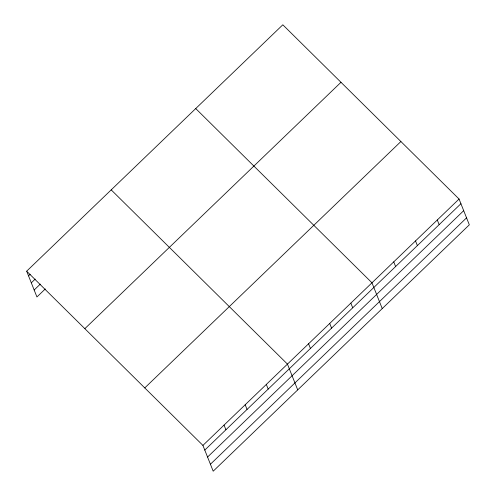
<?xml version="1.0" encoding="UTF-8"?>
<svg xmlns="http://www.w3.org/2000/svg" width="496" height="496" viewBox="0 0 496 496"><rect width="100%" height="100%" fill="white"/><g stroke="black" fill="none" stroke-linecap="round" stroke-linejoin="round"><path stroke-width="0.74" d="M26.672 271.182L282.813 24.8L459.067 199.032L469.328 224.818L213.187 471.2L202.926 445.408L26.672 271.182L36.933 296.968L45.279 288.945M28.532 275.857L30.2 274.251M31.304 282.825L35.197 279.081M34.162 290.005L40.281 284.121M84.835 328.674L340.975 82.299M144.764 387.915L400.898 141.534M202.926 445.408L459.067 199.032M204.786 450.089L460.927 203.707M207.557 457.052L463.698 210.676M210.416 464.231L466.556 217.856M195.728 108.568L371.975 282.801L382.242 308.593M111.197 189.875L287.451 364.101L297.712 389.893M437.292 219.97L439.152 224.651M415.518 240.913L417.384 245.594M393.75 261.857L395.61 266.532M350.846 303.124L352.706 307.805M329.716 323.454L331.576 328.129M308.58 343.778L310.44 348.452M266.321 384.431L268.181 389.106M245.185 404.755L247.051 409.436M224.056 425.084L225.916 429.759"/></g></svg>
